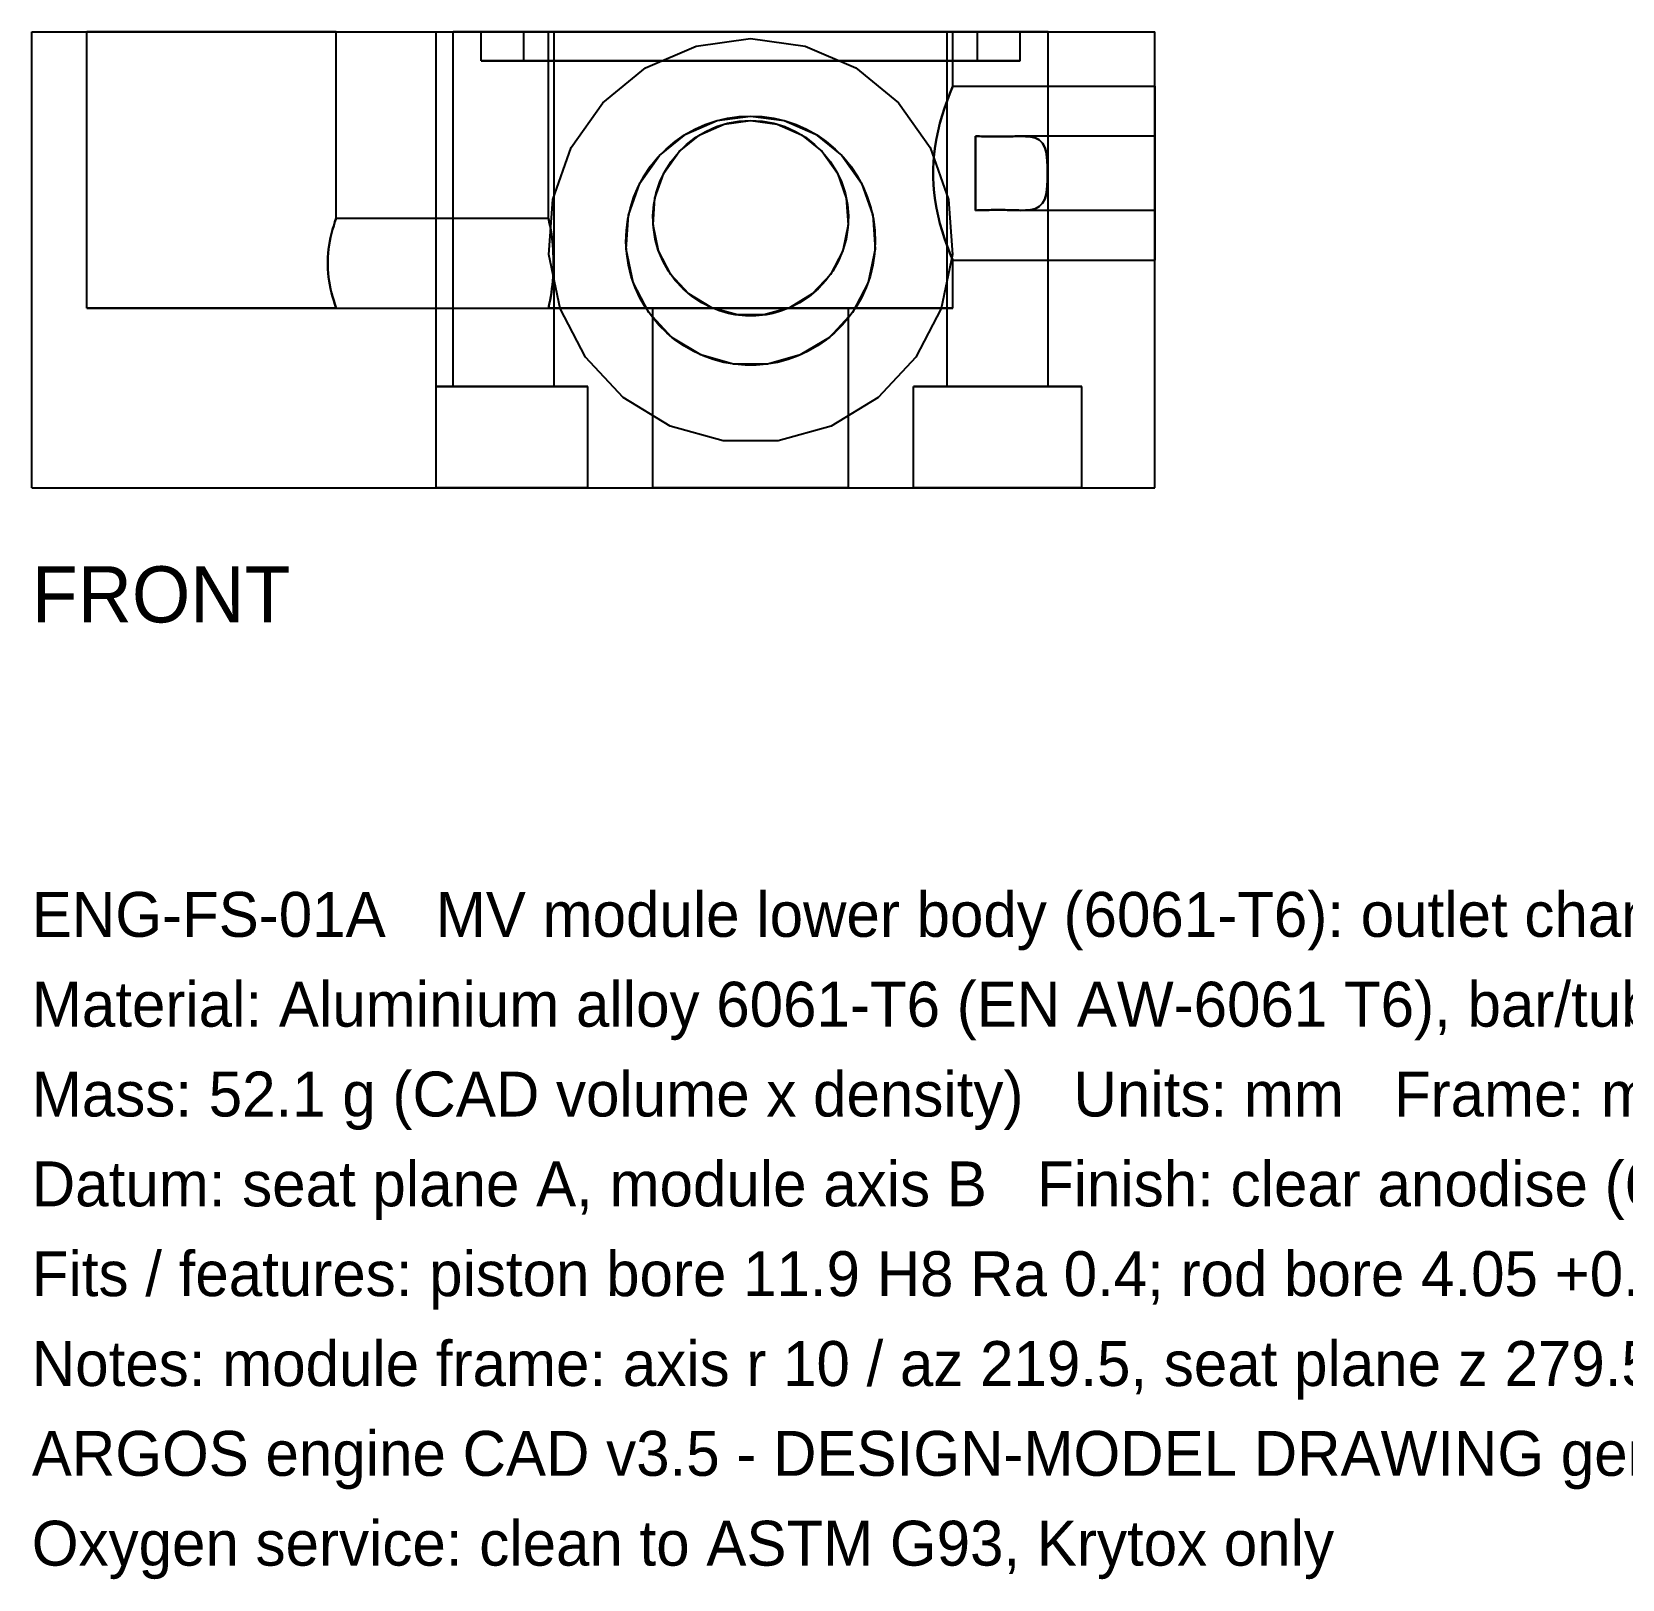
# Model space of a CAD drawing. Header units: millimetres. Extents: x 0 to 258, y -49 to 86.
# Drawn here: x 0 to 70.8, y -48.6 to 20.3 of the extents above; entities that cross this region are included whole.
import ezdxf

# ---------------------------------------------------------------- set-up
doc = ezdxf.new("R2010")
doc.units = ezdxf.units.MM
doc.layers.add('FRONT_HIDDEN', color=8, linetype='CONTINUOUS')
doc.layers.add('FRONT_VISIBLE', color=7, linetype='Continuous')

msp = doc.modelspace()

# ---------------------------------------------------------------- linework, layer by layer
at = {"layer": 'FRONT_HIDDEN'}
for points in [[(0, 20.3), (18, 20.3)], [(0, 0), (0, 20.3)], [(13.55, 20.3), (13.067, 20.3), (12.585, 20.3), (12.102, 20.3), (11.62, 20.3), (11.137, 20.3), (10.654, 20.3), (10.172, 20.3), (9.689, 20.3), (9.207, 20.3), (8.724, 20.3), (8.241, 20.3), (7.759, 20.3), (7.276, 20.3), (6.793, 20.3), (6.311, 20.3), (5.828, 20.3), (5.346, 20.3), (4.863, 20.3), (4.38, 20.3), (3.898, 20.3), (3.415, 20.3), (2.933, 20.3), (2.45, 20.3)], [(2.45, 20.3), (2.933, 20.3), (3.415, 20.3), (3.898, 20.3), (4.38, 20.3), (4.863, 20.3), (5.346, 20.3), (5.828, 20.3), (6.311, 20.3), (6.793, 20.3), (7.276, 20.3), (7.759, 20.3), (8.241, 20.3), (8.724, 20.3), (9.207, 20.3), (9.689, 20.3), (10.172, 20.3), (10.654, 20.3), (11.137, 20.3), (11.62, 20.3), (12.102, 20.3), (12.585, 20.3), (13.067, 20.3), (13.55, 20.3)], [(2.45, 8), (2.45, 20.3)], [(13.55, 12), (13.55, 20.3)], [(18, 0), (18, 20.3)], [(18, 0), (18, 20.3)], [(18, 20.3), (50, 20.3)], [(18, 0), (18, 20.3)], [(23.25, 20.3), (23.054, 20.3), (22.859, 20.3), (22.663, 20.3), (22.467, 20.3), (22.272, 20.3), (22.076, 20.3), (21.88, 20.3), (21.685, 20.3), (21.489, 20.3), (21.293, 20.3), (21.098, 20.3), (20.902, 20.3), (20.707, 20.3), (20.511, 20.3), (20.315, 20.3), (20.12, 20.3), (19.924, 20.3), (19.728, 20.3), (19.533, 20.3), (19.337, 20.3), (19.141, 20.3), (18.946, 20.3), (18.75, 20.3)], [(18.75, 20.3), (18.946, 20.3), (19.141, 20.3), (19.337, 20.3), (19.533, 20.3), (19.728, 20.3), (19.924, 20.3), (20.12, 20.3), (20.315, 20.3), (20.511, 20.3), (20.707, 20.3), (20.902, 20.3), (21.098, 20.3), (21.293, 20.3), (21.489, 20.3), (21.685, 20.3), (21.88, 20.3), (22.076, 20.3), (22.272, 20.3), (22.467, 20.3), (22.663, 20.3), (22.859, 20.3), (23.054, 20.3), (23.25, 20.3)], [(23.25, 20.3), (23.054, 20.3), (22.859, 20.3), (22.663, 20.3), (22.467, 20.3), (22.272, 20.3), (22.076, 20.3), (21.88, 20.3), (21.685, 20.3), (21.489, 20.3), (21.293, 20.3), (21.098, 20.3), (20.902, 20.3), (20.707, 20.3), (20.511, 20.3), (20.315, 20.3), (20.12, 20.3), (19.924, 20.3), (19.728, 20.3), (19.533, 20.3), (19.337, 20.3), (19.141, 20.3), (18.946, 20.3), (18.75, 20.3)], [(18.75, 20.3), (18.946, 20.3), (19.141, 20.3), (19.337, 20.3), (19.533, 20.3), (19.728, 20.3), (19.924, 20.3), (20.12, 20.3), (20.315, 20.3), (20.511, 20.3), (20.707, 20.3), (20.902, 20.3), (21.098, 20.3), (21.293, 20.3), (21.489, 20.3), (21.685, 20.3), (21.88, 20.3), (22.076, 20.3), (22.272, 20.3), (22.467, 20.3), (22.663, 20.3), (22.859, 20.3), (23.054, 20.3), (23.25, 20.3)], [(18.75, 4.5), (18.75, 20.3)], [(18.75, 4.5), (18.75, 20.3)], [(44, 20.3), (42.957, 20.3), (41.913, 20.3), (40.87, 20.3), (39.826, 20.3), (38.783, 20.3), (37.739, 20.3), (36.696, 20.3), (35.652, 20.3), (34.609, 20.3), (33.565, 20.3), (32.522, 20.3), (31.478, 20.3), (30.435, 20.3), (29.391, 20.3), (28.348, 20.3), (27.304, 20.3), (26.261, 20.3), (25.217, 20.3), (24.174, 20.3), (23.13, 20.3), (22.087, 20.3), (21.043, 20.3), (20, 20.3)], [(20, 20.3), (21.043, 20.3), (22.087, 20.3), (23.13, 20.3), (24.174, 20.3), (25.217, 20.3), (26.261, 20.3), (27.304, 20.3), (28.348, 20.3), (29.391, 20.3), (30.435, 20.3), (31.478, 20.3), (32.522, 20.3), (33.565, 20.3), (34.609, 20.3), (35.652, 20.3), (36.696, 20.3), (37.739, 20.3), (38.783, 20.3), (39.826, 20.3), (40.87, 20.3), (41.913, 20.3), (42.957, 20.3), (44, 20.3)], [(20, 19), (20, 20.3)], [(42.1, 20.3), (41.222, 20.3), (40.343, 20.3), (39.465, 20.3), (38.587, 20.3), (37.709, 20.3), (36.83, 20.3), (35.952, 20.3), (35.074, 20.3), (34.196, 20.3), (33.317, 20.3), (32.439, 20.3), (31.561, 20.3), (30.683, 20.3), (29.804, 20.3), (28.926, 20.3), (28.048, 20.3), (27.17, 20.3), (26.291, 20.3), (25.413, 20.3), (24.535, 20.3), (23.657, 20.3), (22.778, 20.3), (21.9, 20.3)], [(21.9, 20.3), (22.778, 20.3), (23.657, 20.3), (24.535, 20.3), (25.413, 20.3), (26.291, 20.3), (27.17, 20.3), (28.048, 20.3), (28.926, 20.3), (29.804, 20.3), (30.683, 20.3), (31.561, 20.3), (32.439, 20.3), (33.317, 20.3), (34.196, 20.3), (35.074, 20.3), (35.952, 20.3), (36.83, 20.3), (37.709, 20.3), (38.587, 20.3), (39.465, 20.3), (40.343, 20.3), (41.222, 20.3), (42.1, 20.3)], [(21.9, 19), (21.9, 20.3)], [(41, 20.3), (40.217, 20.3), (39.435, 20.3), (38.652, 20.3), (37.87, 20.3), (37.087, 20.3), (36.304, 20.3), (35.522, 20.3), (34.739, 20.3), (33.957, 20.3), (33.174, 20.3), (32.391, 20.3), (31.609, 20.3), (30.826, 20.3), (30.043, 20.3), (29.261, 20.3), (28.478, 20.3), (27.696, 20.3), (26.913, 20.3), (26.13, 20.3), (25.348, 20.3), (24.565, 20.3), (23.783, 20.3), (23, 20.3)], [(23, 20.3), (23.783, 20.3), (24.565, 20.3), (25.348, 20.3), (26.13, 20.3), (26.913, 20.3), (27.696, 20.3), (28.478, 20.3), (29.261, 20.3), (30.043, 20.3), (30.826, 20.3), (31.609, 20.3), (32.391, 20.3), (33.174, 20.3), (33.957, 20.3), (34.739, 20.3), (35.522, 20.3), (36.304, 20.3), (37.087, 20.3), (37.87, 20.3), (38.652, 20.3), (39.435, 20.3), (40.217, 20.3), (41, 20.3)], [(23, 12), (23, 20.3)], [(32, 20), (34.428, 19.666), (36.676, 18.69), (38.578, 17.143), (39.991, 15.141), (40.812, 12.831), (40.979, 10.386), (40.48, 7.986), (39.353, 5.81), (37.68, 4.019), (35.586, 2.745), (33.225, 2.084), (30.775, 2.084), (28.414, 2.745), (26.32, 4.019), (24.647, 5.81), (23.52, 7.986), (23.021, 10.386), (23.188, 12.831), (24.009, 15.141), (25.422, 17.143), (27.324, 18.69), (29.572, 19.666), (32, 20)], [(32, 20), (34.428, 19.666), (36.676, 18.69), (38.578, 17.143), (39.991, 15.141), (40.812, 12.831), (40.979, 10.386), (40.48, 7.986), (39.353, 5.81), (37.68, 4.019), (35.586, 2.745), (33.225, 2.084), (30.775, 2.084), (28.414, 2.745), (26.32, 4.019), (24.647, 5.81), (23.52, 7.986), (23.021, 10.386), (23.188, 12.831), (24.009, 15.141), (25.422, 17.143), (27.324, 18.69), (29.572, 19.666), (32, 20)], [(23.25, 4.5), (23.25, 20.3)], [(23.25, 4.5), (23.25, 20.3)], [(45.25, 20.3), (45.054, 20.3), (44.859, 20.3), (44.663, 20.3), (44.467, 20.3), (44.272, 20.3), (44.076, 20.3), (43.88, 20.3), (43.685, 20.3), (43.489, 20.3), (43.293, 20.3), (43.098, 20.3), (42.902, 20.3), (42.707, 20.3), (42.511, 20.3), (42.315, 20.3), (42.12, 20.3), (41.924, 20.3), (41.728, 20.3), (41.533, 20.3), (41.337, 20.3), (41.141, 20.3), (40.946, 20.3), (40.75, 20.3)], [(40.75, 20.3), (40.946, 20.3), (41.141, 20.3), (41.337, 20.3), (41.533, 20.3), (41.728, 20.3), (41.924, 20.3), (42.12, 20.3), (42.315, 20.3), (42.511, 20.3), (42.707, 20.3), (42.902, 20.3), (43.098, 20.3), (43.293, 20.3), (43.489, 20.3), (43.685, 20.3), (43.88, 20.3), (44.076, 20.3), (44.272, 20.3), (44.467, 20.3), (44.663, 20.3), (44.859, 20.3), (45.054, 20.3), (45.25, 20.3)], [(45.25, 20.3), (45.054, 20.3), (44.859, 20.3), (44.663, 20.3), (44.467, 20.3), (44.272, 20.3), (44.076, 20.3), (43.88, 20.3), (43.685, 20.3), (43.489, 20.3), (43.293, 20.3), (43.098, 20.3), (42.902, 20.3), (42.707, 20.3), (42.511, 20.3), (42.315, 20.3), (42.12, 20.3), (41.924, 20.3), (41.728, 20.3), (41.533, 20.3), (41.337, 20.3), (41.141, 20.3), (40.946, 20.3), (40.75, 20.3)], [(40.75, 20.3), (40.946, 20.3), (41.141, 20.3), (41.337, 20.3), (41.533, 20.3), (41.728, 20.3), (41.924, 20.3), (42.12, 20.3), (42.315, 20.3), (42.511, 20.3), (42.707, 20.3), (42.902, 20.3), (43.098, 20.3), (43.293, 20.3), (43.489, 20.3), (43.685, 20.3), (43.88, 20.3), (44.076, 20.3), (44.272, 20.3), (44.467, 20.3), (44.663, 20.3), (44.859, 20.3), (45.054, 20.3), (45.25, 20.3)], [(40.75, 4.5), (40.75, 20.3)], [(40.75, 4.5), (40.75, 20.3)], [(41, 17.875), (41, 20.3)], [(42.1, 19), (42.1, 20.3)], [(44, 19), (44, 20.3)], [(45.25, 4.5), (45.25, 20.3)], [(45.25, 4.5), (45.25, 20.3)], [(50, 0), (50, 20.3)], [(44, 19), (42.957, 19), (41.913, 19), (40.87, 19), (39.826, 19), (38.783, 19), (37.739, 19), (36.696, 19), (35.652, 19), (34.609, 19), (33.565, 19), (32.522, 19), (31.478, 19), (30.435, 19), (29.391, 19), (28.348, 19), (27.304, 19), (26.261, 19), (25.217, 19), (24.174, 19), (23.13, 19), (22.087, 19), (21.043, 19), (20, 19)], [(20, 19), (21.043, 19), (22.087, 19), (23.13, 19), (24.174, 19), (25.217, 19), (26.261, 19), (27.304, 19), (28.348, 19), (29.391, 19), (30.435, 19), (31.478, 19), (32.522, 19), (33.565, 19), (34.609, 19), (35.652, 19), (36.696, 19), (37.739, 19), (38.783, 19), (39.826, 19), (40.87, 19), (41.913, 19), (42.957, 19), (44, 19)], [(42.1, 19), (41.222, 19), (40.343, 19), (39.465, 19), (38.587, 19), (37.709, 19), (36.83, 19), (35.952, 19), (35.074, 19), (34.196, 19), (33.317, 19), (32.439, 19), (31.561, 19), (30.683, 19), (29.804, 19), (28.926, 19), (28.048, 19), (27.17, 19), (26.291, 19), (25.413, 19), (24.535, 19), (23.657, 19), (22.778, 19), (21.9, 19)], [(21.9, 19), (22.778, 19), (23.657, 19), (24.535, 19), (25.413, 19), (26.291, 19), (27.17, 19), (28.048, 19), (28.926, 19), (29.804, 19), (30.683, 19), (31.561, 19), (32.439, 19), (33.317, 19), (34.196, 19), (35.074, 19), (35.952, 19), (36.83, 19), (37.709, 19), (38.587, 19), (39.465, 19), (40.343, 19), (41.222, 19), (42.1, 19)], [(41, 17.875), (40.866, 17.554), (40.741, 17.229), (40.626, 16.901), (40.52, 16.57), (40.425, 16.235), (40.342, 15.897), (40.271, 15.556), (40.213, 15.213), (40.169, 14.868), (40.14, 14.522), (40.125, 14.174), (40.125, 13.826), (40.14, 13.478), (40.169, 13.132), (40.213, 12.787), (40.271, 12.444), (40.342, 12.103), (40.425, 11.765), (40.52, 11.43), (40.626, 11.099), (40.741, 10.771), (40.866, 10.446), (41, 10.125)], [(41, 10.125), (40.866, 10.446), (40.741, 10.771), (40.626, 11.099), (40.52, 11.43), (40.425, 11.765), (40.342, 12.103), (40.271, 12.444), (40.213, 12.787), (40.169, 13.132), (40.14, 13.478), (40.125, 13.826), (40.125, 14.174), (40.14, 14.522), (40.169, 14.868), (40.213, 15.213), (40.271, 15.556), (40.342, 15.897), (40.425, 16.235), (40.52, 16.57), (40.626, 16.901), (40.741, 17.229), (40.866, 17.554), (41, 17.875)], [(41, 17.875), (50, 17.875)], [(50, 17.875), (50, 17.538), (50, 17.201), (50, 16.864), (50, 16.527), (50, 16.19), (50, 15.853), (50, 15.516), (50, 15.179), (50, 14.842), (50, 14.505), (50, 14.168), (50, 13.832), (50, 13.495), (50, 13.158), (50, 12.821), (50, 12.484), (50, 12.147), (50, 11.81), (50, 11.473), (50, 11.136), (50, 10.799), (50, 10.462), (50, 10.125)], [(50, 10.125), (50, 10.462), (50, 10.799), (50, 11.136), (50, 11.473), (50, 11.81), (50, 12.147), (50, 12.484), (50, 12.821), (50, 13.158), (50, 13.495), (50, 13.832), (50, 14.168), (50, 14.505), (50, 14.842), (50, 15.179), (50, 15.516), (50, 15.853), (50, 16.19), (50, 16.527), (50, 16.864), (50, 17.201), (50, 17.538), (50, 17.875)], [(27.331, 8), (27.072, 8.447), (26.856, 8.917), (26.684, 9.404), (26.559, 9.905), (26.481, 10.416), (26.45, 10.932), (26.468, 11.448), (26.534, 11.96), (26.647, 12.465), (26.806, 12.956), (27.011, 13.431), (27.258, 13.884), (27.547, 14.312), (27.874, 14.712), (28.237, 15.08), (28.633, 15.412), (29.058, 15.706), (29.508, 15.959), (29.98, 16.169), (30.47, 16.335), (30.972, 16.454), (31.484, 16.526), (32, 16.55)], [(32, 16.55), (33.497, 16.344), (34.884, 15.742), (36.056, 14.788), (36.928, 13.553), (37.434, 12.129), (37.537, 10.621), (37.23, 9.141), (36.534, 7.799), (35.503, 6.695), (34.211, 5.909), (32.756, 5.502), (31.244, 5.502), (29.789, 5.909), (28.497, 6.695), (27.466, 7.799), (26.77, 9.141), (26.463, 10.621), (26.566, 12.129), (27.072, 13.553), (27.944, 14.788), (29.116, 15.742), (30.503, 16.344), (32, 16.55)], [(32, 16.55), (32.516, 16.526), (33.028, 16.454), (33.53, 16.335), (34.02, 16.169), (34.492, 15.959), (34.942, 15.706), (35.367, 15.412), (35.763, 15.08), (36.126, 14.712), (36.453, 14.312), (36.742, 13.884), (36.989, 13.431), (37.194, 12.956), (37.353, 12.465), (37.466, 11.96), (37.532, 11.448), (37.55, 10.932), (37.519, 10.416), (37.441, 9.905), (37.316, 9.404), (37.144, 8.917), (36.928, 8.447), (36.669, 8)], [(42.01, 15.65), (42.01, 15.506), (42.01, 15.363), (42.01, 15.219), (42.01, 15.076), (42.01, 14.933), (42.01, 14.789), (42.01, 14.646), (42.01, 14.502), (42.01, 14.359), (42.01, 14.215), (42.01, 14.072), (42.01, 13.928), (42.01, 13.785), (42.01, 13.641), (42.01, 13.498), (42.01, 13.354), (42.01, 13.211), (42.01, 13.067), (42.01, 12.924), (42.01, 12.781), (42.01, 12.637), (42.01, 12.494), (42.01, 12.35)], [(44.031, 15.65), (43.943, 15.649), (43.855, 15.648), (43.767, 15.646), (43.679, 15.644), (43.591, 15.641), (43.504, 15.639), (43.416, 15.636), (43.328, 15.634), (43.24, 15.633), (43.152, 15.632), (43.064, 15.631), (42.976, 15.631), (42.889, 15.631), (42.801, 15.632), (42.713, 15.634), (42.625, 15.635), (42.537, 15.638), (42.449, 15.64), (42.361, 15.642), (42.274, 15.645), (42.186, 15.647), (42.098, 15.649), (42.01, 15.65)], [(42.01, 12.35), (42.01, 15.65)], [(42.01, 12.35), (42.01, 12.494), (42.01, 12.637), (42.01, 12.781), (42.01, 12.924), (42.01, 13.067), (42.01, 13.211), (42.01, 13.354), (42.01, 13.498), (42.01, 13.641), (42.01, 13.785), (42.01, 13.928), (42.01, 14.072), (42.01, 14.215), (42.01, 14.359), (42.01, 14.502), (42.01, 14.646), (42.01, 14.789), (42.01, 14.933), (42.01, 15.076), (42.01, 15.219), (42.01, 15.363), (42.01, 15.506), (42.01, 15.65)], [(42.01, 15.65), (42.098, 15.649), (42.186, 15.647), (42.274, 15.645), (42.361, 15.642), (42.449, 15.64), (42.537, 15.638), (42.625, 15.635), (42.713, 15.634), (42.801, 15.632), (42.889, 15.631), (42.976, 15.631), (43.064, 15.631), (43.152, 15.632), (43.24, 15.633), (43.328, 15.634), (43.416, 15.636), (43.504, 15.639), (43.591, 15.641), (43.679, 15.644), (43.767, 15.646), (43.855, 15.648), (43.943, 15.649), (44.031, 15.65)], [(42.01, 12.35), (42.01, 15.65)], [(44.031, 12.35), (44.242, 12.355), (44.453, 12.374), (44.659, 12.421), (44.848, 12.514), (44.998, 12.662), (45.096, 12.849), (45.154, 13.052), (45.188, 13.261), (45.207, 13.471), (45.218, 13.683), (45.222, 13.894), (45.222, 14.106), (45.218, 14.317), (45.207, 14.529), (45.188, 14.739), (45.154, 14.948), (45.096, 15.151), (44.998, 15.338), (44.848, 15.486), (44.659, 15.579), (44.453, 15.626), (44.242, 15.645), (44.031, 15.65)], [(44.031, 15.65), (44.242, 15.645), (44.453, 15.626), (44.659, 15.579), (44.848, 15.486), (44.998, 15.338), (45.096, 15.151), (45.154, 14.948), (45.188, 14.739), (45.207, 14.529), (45.218, 14.317), (45.222, 14.106), (45.222, 13.894), (45.218, 13.683), (45.207, 13.471), (45.188, 13.261), (45.154, 13.052), (45.096, 12.849), (44.998, 12.662), (44.848, 12.514), (44.659, 12.421), (44.453, 12.374), (44.242, 12.355), (44.031, 12.35)], [(50, 15.65), (44.031, 15.65)], [(50, 15.65), (44.031, 15.65)], [(50, 12.35), (50, 12.493), (50, 12.637), (50, 12.78), (50, 12.924), (50, 13.067), (50, 13.211), (50, 13.354), (50, 13.498), (50, 13.641), (50, 13.785), (50, 13.928), (50, 14.072), (50, 14.215), (50, 14.359), (50, 14.502), (50, 14.646), (50, 14.789), (50, 14.933), (50, 15.076), (50, 15.22), (50, 15.363), (50, 15.507), (50, 15.65)], [(50, 15.65), (50, 15.507), (50, 15.363), (50, 15.22), (50, 15.076), (50, 14.933), (50, 14.789), (50, 14.646), (50, 14.502), (50, 14.359), (50, 14.215), (50, 14.072), (50, 13.928), (50, 13.785), (50, 13.641), (50, 13.498), (50, 13.354), (50, 13.211), (50, 13.067), (50, 12.924), (50, 12.78), (50, 12.637), (50, 12.493), (50, 12.35)], [(50, 12.35), (50, 12.493), (50, 12.637), (50, 12.78), (50, 12.924), (50, 13.067), (50, 13.211), (50, 13.354), (50, 13.498), (50, 13.641), (50, 13.785), (50, 13.928), (50, 14.072), (50, 14.215), (50, 14.359), (50, 14.502), (50, 14.646), (50, 14.789), (50, 14.933), (50, 15.076), (50, 15.22), (50, 15.363), (50, 15.507), (50, 15.65)], [(50, 15.65), (50, 15.507), (50, 15.363), (50, 15.22), (50, 15.076), (50, 14.933), (50, 14.789), (50, 14.646), (50, 14.502), (50, 14.359), (50, 14.215), (50, 14.072), (50, 13.928), (50, 13.785), (50, 13.641), (50, 13.498), (50, 13.354), (50, 13.211), (50, 13.067), (50, 12.924), (50, 12.78), (50, 12.637), (50, 12.493), (50, 12.35)], [(42.01, 12.35), (42.098, 12.351), (42.186, 12.353), (42.274, 12.355), (42.361, 12.358), (42.449, 12.36), (42.537, 12.362), (42.625, 12.365), (42.713, 12.366), (42.801, 12.368), (42.889, 12.369), (42.976, 12.369), (43.064, 12.369), (43.152, 12.368), (43.24, 12.367), (43.328, 12.366), (43.416, 12.364), (43.504, 12.361), (43.591, 12.359), (43.679, 12.356), (43.767, 12.354), (43.855, 12.352), (43.943, 12.351), (44.031, 12.35)], [(44.031, 12.35), (43.943, 12.351), (43.855, 12.352), (43.767, 12.354), (43.679, 12.356), (43.591, 12.359), (43.504, 12.361), (43.416, 12.364), (43.328, 12.366), (43.24, 12.367), (43.152, 12.368), (43.064, 12.369), (42.976, 12.369), (42.889, 12.369), (42.801, 12.368), (42.713, 12.366), (42.625, 12.365), (42.537, 12.362), (42.449, 12.36), (42.361, 12.358), (42.274, 12.355), (42.186, 12.353), (42.098, 12.351), (42.01, 12.35)], [(50, 12.35), (44.031, 12.35)], [(50, 12.35), (44.031, 12.35)], [(13.55, 8), (13.492, 8.168), (13.438, 8.337), (13.388, 8.508), (13.343, 8.68), (13.303, 8.853), (13.268, 9.028), (13.238, 9.203), (13.214, 9.379), (13.196, 9.556), (13.184, 9.733), (13.178, 9.911), (13.178, 10.089), (13.184, 10.267), (13.196, 10.444), (13.214, 10.621), (13.238, 10.797), (13.268, 10.972), (13.303, 11.147), (13.343, 11.32), (13.388, 11.492), (13.438, 11.663), (13.492, 11.832), (13.55, 12)], [(13.55, 12), (13.492, 11.832), (13.438, 11.663), (13.388, 11.492), (13.343, 11.32), (13.303, 11.147), (13.268, 10.972), (13.238, 10.797), (13.214, 10.621), (13.196, 10.444), (13.184, 10.267), (13.178, 10.089), (13.178, 9.911), (13.184, 9.733), (13.196, 9.556), (13.214, 9.379), (13.238, 9.203), (13.268, 9.028), (13.303, 8.853), (13.343, 8.68), (13.388, 8.508), (13.438, 8.337), (13.492, 8.168), (13.55, 8)], [(13.55, 12), (23, 12)], [(23, 12), (23.037, 11.828), (23.07, 11.656), (23.1, 11.484), (23.128, 11.31), (23.152, 11.137), (23.172, 10.963), (23.19, 10.788), (23.204, 10.613), (23.214, 10.438), (23.221, 10.263), (23.225, 10.088), (23.225, 9.912), (23.221, 9.737), (23.214, 9.562), (23.204, 9.387), (23.19, 9.212), (23.172, 9.037), (23.152, 8.863), (23.128, 8.69), (23.1, 8.516), (23.07, 8.344), (23.037, 8.172), (23, 8)], [(23, 8), (23.037, 8.172), (23.07, 8.344), (23.1, 8.516), (23.128, 8.69), (23.152, 8.863), (23.172, 9.037), (23.19, 9.212), (23.204, 9.387), (23.214, 9.562), (23.221, 9.737), (23.225, 9.912), (23.225, 10.088), (23.221, 10.263), (23.214, 10.438), (23.204, 10.613), (23.19, 10.788), (23.172, 10.963), (23.152, 11.137), (23.128, 11.31), (23.1, 11.484), (23.07, 11.656), (23.037, 11.828), (23, 12)], [(41, 8), (41, 10.125)], [(41, 10.125), (50, 10.125)], [(13.55, 8), (13.067, 8), (12.585, 8), (12.102, 8), (11.62, 8), (11.137, 8), (10.654, 8), (10.172, 8), (9.689, 8), (9.207, 8), (8.724, 8), (8.241, 8), (7.759, 8), (7.276, 8), (6.793, 8), (6.311, 8), (5.828, 8), (5.346, 8), (4.863, 8), (4.38, 8), (3.898, 8), (3.415, 8), (2.933, 8), (2.45, 8)], [(2.45, 8), (2.933, 8), (3.415, 8), (3.898, 8), (4.38, 8), (4.863, 8), (5.346, 8), (5.828, 8), (6.311, 8), (6.793, 8), (7.276, 8), (7.759, 8), (8.241, 8), (8.724, 8), (9.207, 8), (9.689, 8), (10.172, 8), (10.654, 8), (11.137, 8), (11.62, 8), (12.102, 8), (12.585, 8), (13.067, 8), (13.55, 8)], [(8, 8), (13.55, 8)], [(13.55, 8), (23, 8)], [(23, 8), (23.317, 8), (23.634, 8), (23.951, 8), (24.268, 8), (24.585, 8), (24.902, 8), (25.219, 8), (25.536, 8), (25.853, 8), (26.17, 8), (26.487, 8), (26.804, 8), (27.121, 8), (27.438, 8), (27.755, 8), (28.072, 8), (28.389, 8), (28.706, 8), (29.023, 8), (29.34, 8), (29.657, 8), (29.973, 8), (30.29, 8)], [(27.331, 8), (27.142, 8), (26.954, 8), (26.766, 8), (26.578, 8), (26.389, 8), (26.201, 8), (26.013, 8), (25.824, 8), (25.636, 8), (25.448, 8), (25.259, 8), (25.071, 8), (24.883, 8), (24.695, 8), (24.506, 8), (24.318, 8), (24.13, 8), (23.941, 8), (23.753, 8), (23.565, 8), (23.377, 8), (23.188, 8), (23, 8)], [(23, 8), (23.5, 8)], [(36.669, 8), (36.391, 7.606), (36.08, 7.237), (35.738, 6.897), (35.368, 6.588), (34.972, 6.313), (34.554, 6.072), (34.116, 5.869), (33.663, 5.705), (33.197, 5.581), (32.722, 5.497), (32.241, 5.455), (31.759, 5.455), (31.278, 5.497), (30.803, 5.581), (30.337, 5.705), (29.884, 5.869), (29.446, 6.072), (29.028, 6.313), (28.632, 6.588), (28.262, 6.897), (27.92, 7.237), (27.609, 7.606), (27.331, 8)], [(36.669, 8), (27.331, 8)], [(36.35, 8), (35.972, 8), (35.593, 8), (35.215, 8), (34.837, 8), (34.459, 8), (34.08, 8), (33.702, 8), (33.324, 8), (32.946, 8), (32.567, 8), (32.189, 8), (31.811, 8), (31.433, 8), (31.054, 8), (30.676, 8), (30.298, 8), (29.92, 8), (29.541, 8), (29.163, 8), (28.785, 8), (28.407, 8), (28.028, 8), (27.65, 8)], [(27.65, 8), (28.028, 8), (28.407, 8), (28.785, 8), (29.163, 8), (29.541, 8), (29.92, 8), (30.298, 8), (30.676, 8), (31.054, 8), (31.433, 8), (31.811, 8), (32.189, 8), (32.567, 8), (32.946, 8), (33.324, 8), (33.702, 8), (34.08, 8), (34.459, 8), (34.837, 8), (35.215, 8), (35.593, 8), (35.972, 8), (36.35, 8)], [(27.65, 0), (27.65, 8)], [(33.71, 8), (33.568, 7.942), (33.425, 7.89), (33.279, 7.842), (33.133, 7.8), (32.984, 7.763), (32.835, 7.731), (32.685, 7.704), (32.533, 7.683), (32.381, 7.667), (32.229, 7.656), (32.076, 7.651), (31.924, 7.651), (31.771, 7.656), (31.619, 7.667), (31.467, 7.683), (31.315, 7.704), (31.165, 7.731), (31.016, 7.763), (30.867, 7.8), (30.721, 7.842), (30.575, 7.89), (30.432, 7.942), (30.29, 8)], [(33.71, 8), (34.027, 8), (34.343, 8), (34.66, 8), (34.977, 8), (35.294, 8), (35.611, 8), (35.928, 8), (36.245, 8), (36.562, 8), (36.879, 8), (37.196, 8), (37.513, 8), (37.83, 8), (38.147, 8), (38.464, 8), (38.781, 8), (39.098, 8), (39.415, 8), (39.732, 8), (40.049, 8), (40.366, 8), (40.683, 8), (41, 8)], [(36.35, 0), (36.35, 8)], [(41, 8), (40.812, 8), (40.623, 8), (40.435, 8), (40.247, 8), (40.059, 8), (39.87, 8), (39.682, 8), (39.494, 8), (39.305, 8), (39.117, 8), (38.929, 8), (38.741, 8), (38.552, 8), (38.364, 8), (38.176, 8), (37.987, 8), (37.799, 8), (37.611, 8), (37.422, 8), (37.234, 8), (37.046, 8), (36.858, 8), (36.669, 8)], [(18, 0), (18, 4.5)], [(18, 0), (18, 4.5)], [(18, 0), (18, 4.5)], [(18, 0), (18, 4.5)], [(18, 4.5), (18.293, 4.5), (18.587, 4.5), (18.88, 4.5), (19.174, 4.5), (19.467, 4.5), (19.761, 4.5), (20.054, 4.5), (20.348, 4.5), (20.641, 4.5), (20.935, 4.5), (21.228, 4.5), (21.522, 4.5), (21.815, 4.5), (22.109, 4.5), (22.402, 4.5), (22.696, 4.5), (22.989, 4.5), (23.283, 4.5), (23.576, 4.5), (23.87, 4.5), (24.163, 4.5), (24.457, 4.5), (24.75, 4.5)], [(24.75, 4.5), (24.457, 4.5), (24.163, 4.5), (23.87, 4.5), (23.576, 4.5), (23.283, 4.5), (22.989, 4.5), (22.696, 4.5), (22.402, 4.5), (22.109, 4.5), (21.815, 4.5), (21.522, 4.5), (21.228, 4.5), (20.935, 4.5), (20.641, 4.5), (20.348, 4.5), (20.054, 4.5), (19.761, 4.5), (19.467, 4.5), (19.174, 4.5), (18.88, 4.5), (18.587, 4.5), (18.293, 4.5), (18, 4.5)], [(18, 4.5), (18.293, 4.5), (18.587, 4.5), (18.88, 4.5), (19.174, 4.5), (19.467, 4.5), (19.761, 4.5), (20.054, 4.5), (20.348, 4.5), (20.641, 4.5), (20.935, 4.5), (21.228, 4.5), (21.522, 4.5), (21.815, 4.5), (22.109, 4.5), (22.402, 4.5), (22.696, 4.5), (22.989, 4.5), (23.283, 4.5), (23.576, 4.5), (23.87, 4.5), (24.163, 4.5), (24.457, 4.5), (24.75, 4.5)], [(24.75, 4.5), (24.457, 4.5), (24.163, 4.5), (23.87, 4.5), (23.576, 4.5), (23.283, 4.5), (22.989, 4.5), (22.696, 4.5), (22.402, 4.5), (22.109, 4.5), (21.815, 4.5), (21.522, 4.5), (21.228, 4.5), (20.935, 4.5), (20.641, 4.5), (20.348, 4.5), (20.054, 4.5), (19.761, 4.5), (19.467, 4.5), (19.174, 4.5), (18.88, 4.5), (18.587, 4.5), (18.293, 4.5), (18, 4.5)], [(23.25, 4.5), (23.054, 4.5), (22.859, 4.5), (22.663, 4.5), (22.467, 4.5), (22.272, 4.5), (22.076, 4.5), (21.88, 4.5), (21.685, 4.5), (21.489, 4.5), (21.293, 4.5), (21.098, 4.5), (20.902, 4.5), (20.707, 4.5), (20.511, 4.5), (20.315, 4.5), (20.12, 4.5), (19.924, 4.5), (19.728, 4.5), (19.533, 4.5), (19.337, 4.5), (19.141, 4.5), (18.946, 4.5), (18.75, 4.5)], [(18.75, 4.5), (18.946, 4.5), (19.141, 4.5), (19.337, 4.5), (19.533, 4.5), (19.728, 4.5), (19.924, 4.5), (20.12, 4.5), (20.315, 4.5), (20.511, 4.5), (20.707, 4.5), (20.902, 4.5), (21.098, 4.5), (21.293, 4.5), (21.489, 4.5), (21.685, 4.5), (21.88, 4.5), (22.076, 4.5), (22.272, 4.5), (22.467, 4.5), (22.663, 4.5), (22.859, 4.5), (23.054, 4.5), (23.25, 4.5)], [(23.25, 4.5), (23.054, 4.5), (22.859, 4.5), (22.663, 4.5), (22.467, 4.5), (22.272, 4.5), (22.076, 4.5), (21.88, 4.5), (21.685, 4.5), (21.489, 4.5), (21.293, 4.5), (21.098, 4.5), (20.902, 4.5), (20.707, 4.5), (20.511, 4.5), (20.315, 4.5), (20.12, 4.5), (19.924, 4.5), (19.728, 4.5), (19.533, 4.5), (19.337, 4.5), (19.141, 4.5), (18.946, 4.5), (18.75, 4.5)], [(18.75, 4.5), (18.946, 4.5), (19.141, 4.5), (19.337, 4.5), (19.533, 4.5), (19.728, 4.5), (19.924, 4.5), (20.12, 4.5), (20.315, 4.5), (20.511, 4.5), (20.707, 4.5), (20.902, 4.5), (21.098, 4.5), (21.293, 4.5), (21.489, 4.5), (21.685, 4.5), (21.88, 4.5), (22.076, 4.5), (22.272, 4.5), (22.467, 4.5), (22.663, 4.5), (22.859, 4.5), (23.054, 4.5), (23.25, 4.5)], [(24.75, 0), (24.75, 4.5)], [(24.75, 0), (24.75, 4.5)], [(46.75, 4.5), (46.424, 4.5), (46.098, 4.5), (45.772, 4.5), (45.446, 4.5), (45.12, 4.5), (44.793, 4.5), (44.467, 4.5), (44.141, 4.5), (43.815, 4.5), (43.489, 4.5), (43.163, 4.5), (42.837, 4.5), (42.511, 4.5), (42.185, 4.5), (41.859, 4.5), (41.533, 4.5), (41.207, 4.5), (40.88, 4.5), (40.554, 4.5), (40.228, 4.5), (39.902, 4.5), (39.576, 4.5), (39.25, 4.5)], [(39.25, 4.5), (39.576, 4.5), (39.902, 4.5), (40.228, 4.5), (40.554, 4.5), (40.88, 4.5), (41.207, 4.5), (41.533, 4.5), (41.859, 4.5), (42.185, 4.5), (42.511, 4.5), (42.837, 4.5), (43.163, 4.5), (43.489, 4.5), (43.815, 4.5), (44.141, 4.5), (44.467, 4.5), (44.793, 4.5), (45.12, 4.5), (45.446, 4.5), (45.772, 4.5), (46.098, 4.5), (46.424, 4.5), (46.75, 4.5)], [(46.75, 4.5), (46.424, 4.5), (46.098, 4.5), (45.772, 4.5), (45.446, 4.5), (45.12, 4.5), (44.793, 4.5), (44.467, 4.5), (44.141, 4.5), (43.815, 4.5), (43.489, 4.5), (43.163, 4.5), (42.837, 4.5), (42.511, 4.5), (42.185, 4.5), (41.859, 4.5), (41.533, 4.5), (41.207, 4.5), (40.88, 4.5), (40.554, 4.5), (40.228, 4.5), (39.902, 4.5), (39.576, 4.5), (39.25, 4.5)], [(39.25, 4.5), (39.576, 4.5), (39.902, 4.5), (40.228, 4.5), (40.554, 4.5), (40.88, 4.5), (41.207, 4.5), (41.533, 4.5), (41.859, 4.5), (42.185, 4.5), (42.511, 4.5), (42.837, 4.5), (43.163, 4.5), (43.489, 4.5), (43.815, 4.5), (44.141, 4.5), (44.467, 4.5), (44.793, 4.5), (45.12, 4.5), (45.446, 4.5), (45.772, 4.5), (46.098, 4.5), (46.424, 4.5), (46.75, 4.5)], [(39.25, 0), (39.25, 4.5)], [(39.25, 0), (39.25, 4.5)], [(45.25, 4.5), (45.054, 4.5), (44.859, 4.5), (44.663, 4.5), (44.467, 4.5), (44.272, 4.5), (44.076, 4.5), (43.88, 4.5), (43.685, 4.5), (43.489, 4.5), (43.293, 4.5), (43.098, 4.5), (42.902, 4.5), (42.707, 4.5), (42.511, 4.5), (42.315, 4.5), (42.12, 4.5), (41.924, 4.5), (41.728, 4.5), (41.533, 4.5), (41.337, 4.5), (41.141, 4.5), (40.946, 4.5), (40.75, 4.5)], [(40.75, 4.5), (40.946, 4.5), (41.141, 4.5), (41.337, 4.5), (41.533, 4.5), (41.728, 4.5), (41.924, 4.5), (42.12, 4.5), (42.315, 4.5), (42.511, 4.5), (42.707, 4.5), (42.902, 4.5), (43.098, 4.5), (43.293, 4.5), (43.489, 4.5), (43.685, 4.5), (43.88, 4.5), (44.076, 4.5), (44.272, 4.5), (44.467, 4.5), (44.663, 4.5), (44.859, 4.5), (45.054, 4.5), (45.25, 4.5)], [(45.25, 4.5), (45.054, 4.5), (44.859, 4.5), (44.663, 4.5), (44.467, 4.5), (44.272, 4.5), (44.076, 4.5), (43.88, 4.5), (43.685, 4.5), (43.489, 4.5), (43.293, 4.5), (43.098, 4.5), (42.902, 4.5), (42.707, 4.5), (42.511, 4.5), (42.315, 4.5), (42.12, 4.5), (41.924, 4.5), (41.728, 4.5), (41.533, 4.5), (41.337, 4.5), (41.141, 4.5), (40.946, 4.5), (40.75, 4.5)], [(40.75, 4.5), (40.946, 4.5), (41.141, 4.5), (41.337, 4.5), (41.533, 4.5), (41.728, 4.5), (41.924, 4.5), (42.12, 4.5), (42.315, 4.5), (42.511, 4.5), (42.707, 4.5), (42.902, 4.5), (43.098, 4.5), (43.293, 4.5), (43.489, 4.5), (43.685, 4.5), (43.88, 4.5), (44.076, 4.5), (44.272, 4.5), (44.467, 4.5), (44.663, 4.5), (44.859, 4.5), (45.054, 4.5), (45.25, 4.5)], [(46.75, 0), (46.75, 4.5)], [(46.75, 0), (46.75, 4.5)], [(0, 0), (18, 0)], [(18, 0), (50, 0)], [(18, 0), (18.293, 0), (18.587, 0), (18.88, 0), (19.174, 0), (19.467, 0), (19.761, 0), (20.054, 0), (20.348, 0), (20.641, 0), (20.935, 0), (21.228, 0), (21.522, 0), (21.815, 0), (22.109, 0), (22.402, 0), (22.696, 0), (22.989, 0), (23.283, 0), (23.576, 0), (23.87, 0), (24.163, 0), (24.457, 0), (24.75, 0)], [(24.75, 0), (24.457, 0), (24.163, 0), (23.87, 0), (23.576, 0), (23.283, 0), (22.989, 0), (22.696, 0), (22.402, 0), (22.109, 0), (21.815, 0), (21.522, 0), (21.228, 0), (20.935, 0), (20.641, 0), (20.348, 0), (20.054, 0), (19.761, 0), (19.467, 0), (19.174, 0), (18.88, 0), (18.587, 0), (18.293, 0), (18, 0)], [(18, 0), (18.293, 0), (18.587, 0), (18.88, 0), (19.174, 0), (19.467, 0), (19.761, 0), (20.054, 0), (20.348, 0), (20.641, 0), (20.935, 0), (21.228, 0), (21.522, 0), (21.815, 0), (22.109, 0), (22.402, 0), (22.696, 0), (22.989, 0), (23.283, 0), (23.576, 0), (23.87, 0), (24.163, 0), (24.457, 0), (24.75, 0)], [(24.75, 0), (24.457, 0), (24.163, 0), (23.87, 0), (23.576, 0), (23.283, 0), (22.989, 0), (22.696, 0), (22.402, 0), (22.109, 0), (21.815, 0), (21.522, 0), (21.228, 0), (20.935, 0), (20.641, 0), (20.348, 0), (20.054, 0), (19.761, 0), (19.467, 0), (19.174, 0), (18.88, 0), (18.587, 0), (18.293, 0), (18, 0)], [(36.35, 0), (35.972, 0), (35.593, 0), (35.215, 0), (34.837, 0), (34.459, 0), (34.08, 0), (33.702, 0), (33.324, 0), (32.946, 0), (32.567, 0), (32.189, 0), (31.811, 0), (31.433, 0), (31.054, 0), (30.676, 0), (30.298, 0), (29.92, 0), (29.541, 0), (29.163, 0), (28.785, 0), (28.407, 0), (28.028, 0), (27.65, 0)], [(27.65, 0), (28.028, 0), (28.407, 0), (28.785, 0), (29.163, 0), (29.541, 0), (29.92, 0), (30.298, 0), (30.676, 0), (31.054, 0), (31.433, 0), (31.811, 0), (32.189, 0), (32.567, 0), (32.946, 0), (33.324, 0), (33.702, 0), (34.08, 0), (34.459, 0), (34.837, 0), (35.215, 0), (35.593, 0), (35.972, 0), (36.35, 0)], [(46.75, 0), (46.424, 0), (46.098, 0), (45.772, 0), (45.446, 0), (45.12, 0), (44.793, 0), (44.467, 0), (44.141, 0), (43.815, 0), (43.489, 0), (43.163, 0), (42.837, 0), (42.511, 0), (42.185, 0), (41.859, 0), (41.533, 0), (41.207, 0), (40.88, 0), (40.554, 0), (40.228, 0), (39.902, 0), (39.576, 0), (39.25, 0)], [(39.25, 0), (39.576, 0), (39.902, 0), (40.228, 0), (40.554, 0), (40.88, 0), (41.207, 0), (41.533, 0), (41.859, 0), (42.185, 0), (42.511, 0), (42.837, 0), (43.163, 0), (43.489, 0), (43.815, 0), (44.141, 0), (44.467, 0), (44.793, 0), (45.12, 0), (45.446, 0), (45.772, 0), (46.098, 0), (46.424, 0), (46.75, 0)], [(46.75, 0), (46.424, 0), (46.098, 0), (45.772, 0), (45.446, 0), (45.12, 0), (44.793, 0), (44.467, 0), (44.141, 0), (43.815, 0), (43.489, 0), (43.163, 0), (42.837, 0), (42.511, 0), (42.185, 0), (41.859, 0), (41.533, 0), (41.207, 0), (40.88, 0), (40.554, 0), (40.228, 0), (39.902, 0), (39.576, 0), (39.25, 0)], [(39.25, 0), (39.576, 0), (39.902, 0), (40.228, 0), (40.554, 0), (40.88, 0), (41.207, 0), (41.533, 0), (41.859, 0), (42.185, 0), (42.511, 0), (42.837, 0), (43.163, 0), (43.489, 0), (43.815, 0), (44.141, 0), (44.467, 0), (44.793, 0), (45.12, 0), (45.446, 0), (45.772, 0), (46.098, 0), (46.424, 0), (46.75, 0)]]:
    msp.add_lwpolyline(points, dxfattribs=at)
at = {"layer": 'FRONT_VISIBLE'}
for points in [[(0, 0), (0, 20.3)], [(0, 20.3), (18, 20.3)], [(18, 0), (18, 20.3)], [(18, 20.3), (50, 20.3)], [(50, 0), (50, 20.3)], [(30.29, 8), (29.828, 8.231), (29.395, 8.516), (29, 8.85), (28.647, 9.228), (28.342, 9.646), (28.088, 10.097), (27.89, 10.575), (27.75, 11.073), (27.67, 11.585), (27.651, 12.102), (27.694, 12.617), (27.798, 13.124), (27.961, 13.615), (28.182, 14.084), (28.456, 14.522), (28.781, 14.925), (29.151, 15.287), (29.561, 15.602), (30.006, 15.866), (30.479, 16.076), (30.974, 16.227), (31.483, 16.319), (32, 16.35)], [(32, 16.35), (33.174, 16.189), (34.26, 15.717), (35.179, 14.969), (35.862, 14.001), (36.259, 12.885), (36.34, 11.703), (36.099, 10.543), (35.554, 9.491), (34.745, 8.626), (33.733, 8.01), (32.592, 7.691), (31.408, 7.691), (30.267, 8.01), (29.255, 8.626), (28.446, 9.491), (27.901, 10.543), (27.66, 11.703), (27.741, 12.885), (28.138, 14.001), (28.821, 14.969), (29.74, 15.717), (30.826, 16.189), (32, 16.35)], [(32, 16.35), (32.517, 16.319), (33.026, 16.227), (33.521, 16.076), (33.994, 15.866), (34.439, 15.602), (34.849, 15.287), (35.219, 14.925), (35.544, 14.522), (35.818, 14.084), (36.039, 13.615), (36.202, 13.124), (36.306, 12.617), (36.349, 12.102), (36.33, 11.585), (36.25, 11.073), (36.11, 10.575), (35.912, 10.097), (35.658, 9.646), (35.353, 9.228), (35, 8.85), (34.605, 8.516), (34.172, 8.231), (33.71, 8)], [(33.71, 8), (30.29, 8)], [(0, 0), (18, 0)], [(18, 0), (50, 0)]]:
    msp.add_lwpolyline(points, dxfattribs=at)

# ---------------------------------------------------------------- texts
for s, p in [('ENG-FS-01A   MV module lower body (6061-T6): outlet chamber 18 x 12.3 (segment side), line flange face, J602 / MSS-2 / disc', (0, -20)), ('Material: Aluminium alloy 6061-T6 (EN AW-6061 T6), bar/tube   Process: CNC mill 3 setups', (0, -24)), ('Mass: 52.1 g (CAD volume x density)   Units: mm   Frame: modelling frame (+Z forward)   Bounding box: 50.00 x 40.00 x 20.30', (0, -28)), ('Datum: seat plane A, module axis B   Finish: clear anodise (6061) / passivate (316L, 17-4PH); oxygen-clean wetted parts   Heat treatment: n/a', (0, -32)), ('Fits / features: piston bore 11.9 H8 Ra 0.4; rod bore 4.05 +0.02/0; seat counterbore 16 H7; 1/4-18 NPT, 1/8-27 NPT', (0, -36)), ('Notes: module frame: axis r 10 / az 219.5, seat plane z 279.5 (lead Option A, zone top); oxygen-clean ASTM G93, Krytox only', (0, -40)), ('ARGOS engine CAD v3.5 - DESIGN-MODEL DRAWING generated from the solid; dimensions from the model; general tolerances ISO 2768-m unless a fit is listed; NOT released for fabrication (Mechanical, 2026-10-13)', (0, -44)), ('Oxygen service: clean to ASTM G93, Krytox only', (0, -48))]:
    msp.add_text(s, height=2).set_placement(p)
msp.add_text('FRONT', height=2.5, dxfattribs=at).set_placement((0, -6))

doc.saveas('drawing.dxf')
